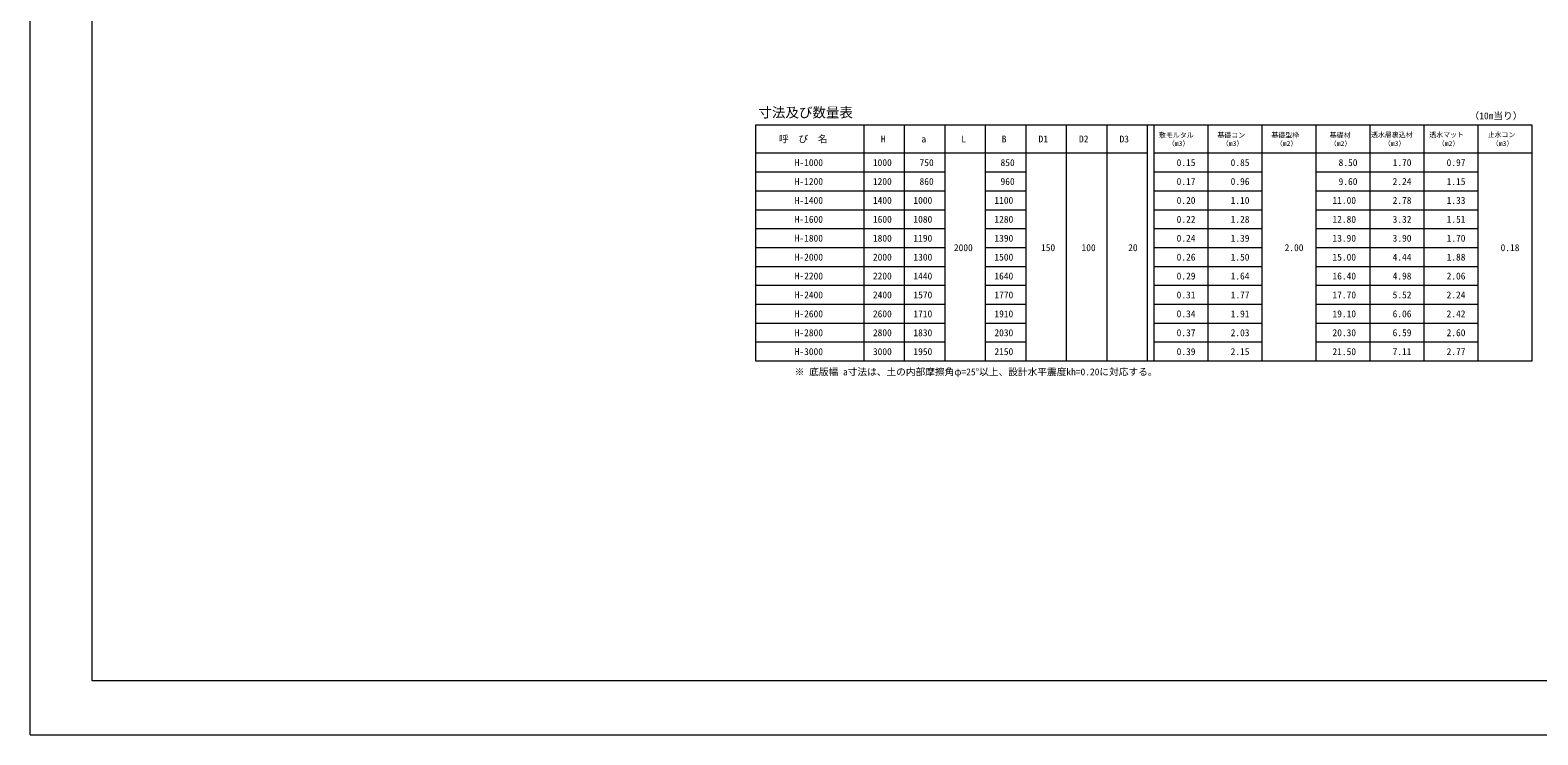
# Model space of a CAD drawing. Units: millimetres, scale not verified. Extents: x -6183 to 77917, y 29607 to 89007.
# Drawn here: x -6183 to 49664, y 29607 to 55703 of the extents above; entities that cross this region are included whole.
import ezdxf
from ezdxf.enums import TextEntityAlignment as Align

# ---------------------------------------------------------------- set-up
doc = ezdxf.new("R2010")
doc.units = ezdxf.units.MM
doc.header["$LTSCALE"] = 200
doc.layers.add('D-MTR', color=1, linetype='Continuous')
doc.layers.add('D-MTR-TXT', color=1, linetype='Continuous')
for name, color, linetype, lineweight in [('D-MTR-FRAM', 7, 'Continuous', 18), ('D-TTL(外枠）', 2, 'Continuous', 18), ('DEFPOINTS_3', 7, 'Continuous', 18)]:
    doc.layers.add(name, color=color, linetype=linetype, lineweight=lineweight)
doc.styles.add('ＭＳ ゴシック', font='')
doc.styles.get('ＭＳ ゴシック').set_extended_font_data('MS Gothic')

msp = doc.modelspace()

# ---------------------------------------------------------------- linework, layer by layer
at = {"layer": 'D-MTR-FRAM'}
for p, q in [((20693.9, 52192.9), (49443.9, 52192.9)), ((20693.9, 43442.9), (20693.9, 52192.9)), ((24693.9, 52192.9), (24693.9, 43442.9)), ((26193.9, 52192.9), (26193.9, 43442.9)), ((27693.9, 52192.9), (27693.9, 43442.9)), ((29193.9, 52192.9), (29193.9, 43442.9)), ((30693.9, 52192.9), (30693.9, 43442.9)), ((32193.9, 52192.9), (32193.9, 43442.9)), ((33693.9, 52192.9), (33693.9, 43442.9)), ((35193.9, 52192.9), (35193.9, 43442.9)), ((35443.9, 52192.9), (35443.9, 43442.9)), ((37443.9, 52192.9), (37443.9, 43442.9)), ((39443.9, 52192.9), (39443.9, 43442.9)), ((41443.9, 52192.9), (41443.9, 43442.9)), ((43443.9, 52192.9), (43443.9, 43442.9)), ((45443.9, 52192.9), (45443.9, 43442.9)), ((47443.9, 52192.9), (47443.9, 43442.9)), ((49443.9, 52192.9), (49443.9, 43442.9)), ((35193.9, 51142.9), (20693.9, 51142.9)), ((49443.9, 51142.9), (35443.9, 51142.9)), ((27693.9, 50442.9), (20693.9, 50442.9)), ((30693.9, 50442.9), (29193.9, 50442.9)), ((39443.9, 50442.9), (35443.9, 50442.9)), ((43443.9, 50442.9), (41443.9, 50442.9)), ((47443.9, 50442.9), (43443.9, 50442.9)), ((27693.9, 49742.9), (20693.9, 49742.9)), ((30693.9, 49742.9), (29193.9, 49742.9)), ((39443.9, 49742.9), (35443.9, 49742.9)), ((43443.9, 49742.9), (41443.9, 49742.9)), ((47443.9, 49742.9), (43443.9, 49742.9)), ((27693.9, 49042.9), (20693.9, 49042.9)), ((30693.9, 49042.9), (29193.9, 49042.9)), ((39443.9, 49042.9), (35443.9, 49042.9)), ((43443.9, 49042.9), (41443.9, 49042.9)), ((47443.9, 49042.9), (43443.9, 49042.9)), ((27693.9, 48342.9), (20693.9, 48342.9)), ((30693.9, 48342.9), (29193.9, 48342.9)), ((39443.9, 48342.9), (35443.9, 48342.9)), ((43443.9, 48342.9), (41443.9, 48342.9)), ((47443.9, 48342.9), (43443.9, 48342.9)), ((27693.9, 47642.9), (20693.9, 47642.9)), ((30693.9, 47642.9), (29193.9, 47642.9)), ((39443.9, 47642.9), (35443.9, 47642.9)), ((47443.9, 47642.9), (41443.9, 47642.9)), ((27693.9, 46942.9), (20693.9, 46942.9)), ((30693.9, 46942.9), (29193.9, 46942.9)), ((39443.9, 46942.9), (35443.9, 46942.9)), ((43443.9, 46942.9), (41443.9, 46942.9)), ((47443.9, 46942.9), (43443.9, 46942.9)), ((27693.9, 46242.9), (20693.9, 46242.9)), ((30693.9, 46242.9), (29193.9, 46242.9)), ((39443.9, 46242.9), (35443.9, 46242.9)), ((43443.9, 46242.9), (41443.9, 46242.9)), ((47443.9, 46242.9), (43443.9, 46242.9)), ((27693.9, 45542.9), (20693.9, 45542.9)), ((30693.9, 45542.9), (29193.9, 45542.9)), ((39443.9, 45542.9), (35443.9, 45542.9)), ((43443.9, 45542.9), (41443.9, 45542.9)), ((47443.9, 45542.9), (43443.9, 45542.9)), ((27693.9, 44842.9), (20693.9, 44842.9)), ((30693.9, 44842.9), (29193.9, 44842.9)), ((39443.9, 44842.9), (35443.9, 44842.9)), ((43443.9, 44842.9), (41443.9, 44842.9)), ((47443.9, 44842.9), (43443.9, 44842.9)), ((27693.9, 44142.9), (20693.9, 44142.9)), ((30693.9, 44142.9), (29193.9, 44142.9)), ((39443.9, 44142.9), (35443.9, 44142.9)), ((43443.9, 44142.9), (41443.9, 44142.9)), ((47443.9, 44142.9), (43443.9, 44142.9)), ((49443.9, 43442.9), (20693.9, 43442.9))]:
    msp.add_line(p, q, dxfattribs=at)
at = {"layer": 'D-TTL(外枠）'}
for p, q in [((-3883.1, 31607.4), (-3883.1, 87007.4)), ((75616.9, 31607.4), (-3883.1, 31607.4))]:
    msp.add_line(p, q, dxfattribs=at)
at = {"layer": 'DEFPOINTS_3'}
for q in [(-6183.1, 89007.4), (77916.9, 29607.4)]:
    msp.add_line((-6183.1, 29607.4), q, dxfattribs=at)

# ---------------------------------------------------------------- texts
at = {"layer": 'D-MTR', "style": 'ＭＳ ゴシック'}
msp.add_text('寸法及び数量表', height=366.6, dxfattribs=at).set_placement((20792.3, 52360.4), align=Align.BOTTOM_LEFT)
at = {"layer": 'D-MTR-TXT', "style": 'ＭＳ ゴシック'}
for s, height, p in [('（10m当り）', 256.6, (47133.8, 52323.7)), ('透水層裏込材', 183.3, (43483.9, 51682.9)), ('透水マット', 183.3, (45643.9, 51682.9)), ('止水コン', 183.3, (47803.9, 51682.9)), ('呼\u3000び\u3000名', 256.6, (21556.8, 51467.9)), ('H', 256.6, (25330.2, 51467.9)), ('a', 256.6, (26830.2, 51467.9)), ('L', 256.6, (28306.4, 51467.9)), ('B', 256.6, (29806.4, 51467.9)), ('D1', 256.6, (31168.9, 51467.9)), ('D2', 256.6, (32668.9, 51467.9)), ('D3', 256.6, (34168.9, 51467.9)), ('敷モルタル', 183.3, (35631.7, 51667.9)), ('（m3）', 183.3, (35956.6, 51360.1)), ('基礎コン', 183.3, (37794.1, 51667.9)), ('（m3）', 183.3, (37956.6, 51360.1)), ('基礎型枠', 183.3, (39794.1, 51667.9)), ('（m2）', 183.3, (39956.6, 51360.1)), ('基礎材', 183.3, (41956.6, 51667.9)), ('（m2）', 183.3, (41956.6, 51360.1)), ('（m3）', 183.3, (43956.6, 51360.1)), ('（m2）', 183.3, (45956.6, 51360.1)), ('（m3）', 183.3, (47956.6, 51360.1)), ('H-1000', 256.6, (22137.5, 50592.9)), ('1000', 256.6, (25034.2, 50592.9)), ('750', 256.6, (26761.6, 50592.9)), ('850', 256.6, (29761.6, 50592.9)), ('0.15', 256.6, (36284.2, 50592.9)), ('0.85', 256.6, (38284.2, 50592.9)), ('8.50', 256.6, (42284.2, 50592.9)), ('1.70', 256.6, (44284.2, 50592.9)), ('0.97', 256.6, (46284.2, 50592.9)), ('H-1200', 256.6, (22137.5, 49892.9)), ('1200', 256.6, (25034.2, 49892.9)), ('860', 256.6, (26761.6, 49892.9)), ('960', 256.6, (29761.6, 49892.9)), ('0.17', 256.6, (36284.2, 49892.9)), ('0.96', 256.6, (38284.2, 49892.9)), ('9.60', 256.6, (42284.2, 49892.9)), ('2.24', 256.6, (44284.2, 49892.9)), ('1.15', 256.6, (46284.2, 49892.9)), ('H-1400', 256.6, (22137.5, 49192.9)), ('1400', 256.6, (25034.2, 49192.9)), ('1000', 256.6, (26534.2, 49192.9)), ('1100', 256.6, (29534.2, 49192.9)), ('0.20', 256.6, (36284.2, 49192.9)), ('1.10', 256.6, (38284.2, 49192.9)), ('11.00', 256.6, (42056.8, 49192.9)), ('2.78', 256.6, (44284.2, 49192.9)), ('1.33', 256.6, (46284.2, 49192.9)), ('H-1600', 256.6, (22137.5, 48492.9)), ('1600', 256.6, (25034.2, 48492.9)), ('1080', 256.6, (26534.2, 48492.9)), ('1280', 256.6, (29534.2, 48492.9)), ('0.22', 256.6, (36284.2, 48492.9)), ('1.28', 256.6, (38284.2, 48492.9)), ('12.80', 256.6, (42056.8, 48492.9)), ('3.32', 256.6, (44284.2, 48492.9)), ('1.51', 256.6, (46284.2, 48492.9)), ('H-1800', 256.6, (22137.5, 47792.9)), ('1800', 256.6, (25034.2, 47792.9)), ('1190', 256.6, (26534.2, 47792.9)), ('1390', 256.6, (29534.2, 47792.9)), ('0.24', 256.6, (36284.2, 47792.9)), ('1.39', 256.6, (38284.2, 47792.9)), ('13.90', 256.6, (42056.8, 47792.9)), ('3.90', 256.6, (44284.2, 47792.9)), ('1.70', 256.6, (46284.2, 47792.9)), ('2000', 256.6, (28034.2, 47442.9)), ('150', 256.6, (31261.6, 47442.9)), ('100', 256.6, (32761.6, 47442.9)), ('20', 256.6, (34489, 47442.9)), ('2.00', 256.6, (40284.2, 47442.9)), ('0.18', 256.6, (48284.2, 47442.9)), ('H-2000', 256.6, (22137.5, 47092.9)), ('2000', 256.6, (25034.2, 47092.9)), ('1300', 256.6, (26534.2, 47092.9)), ('1500', 256.6, (29534.2, 47092.9)), ('0.26', 256.6, (36284.2, 47092.9)), ('1.50', 256.6, (38284.2, 47092.9)), ('15.00', 256.6, (42056.8, 47092.9)), ('4.44', 256.6, (44284.2, 47092.9)), ('1.88', 256.6, (46284.2, 47092.9)), ('H-2200', 256.6, (22137.5, 46392.9)), ('2200', 256.6, (25034.2, 46392.9)), ('1440', 256.6, (26534.2, 46392.9)), ('1640', 256.6, (29534.2, 46392.9)), ('0.29', 256.6, (36284.2, 46392.9)), ('1.64', 256.6, (38284.2, 46392.9)), ('16.40', 256.6, (42056.8, 46392.9)), ('4.98', 256.6, (44284.2, 46392.9)), ('2.06', 256.6, (46284.2, 46392.9)), ('H-2400', 256.6, (22137.5, 45692.9)), ('2400', 256.6, (25034.2, 45692.9)), ('1570', 256.6, (26534.2, 45692.9)), ('1770', 256.6, (29534.2, 45692.9)), ('0.31', 256.6, (36284.2, 45692.9)), ('1.77', 256.6, (38284.2, 45692.9)), ('17.70', 256.6, (42056.8, 45692.9)), ('5.52', 256.6, (44284.2, 45692.9)), ('2.24', 256.6, (46284.2, 45692.9)), ('H-2600', 256.6, (22137.5, 44992.9)), ('2600', 256.6, (25034.2, 44992.9)), ('1710', 256.6, (26534.2, 44992.9)), ('1910', 256.6, (29534.2, 44992.9)), ('0.34', 256.6, (36284.2, 44992.9)), ('1.91', 256.6, (38284.2, 44992.9)), ('19.10', 256.6, (42056.8, 44992.9)), ('6.06', 256.6, (44284.2, 44992.9)), ('2.42', 256.6, (46284.2, 44992.9)), ('H-2800', 256.6, (22137.5, 44292.9)), ('2800', 256.6, (25034.2, 44292.9)), ('1830', 256.6, (26534.2, 44292.9)), ('2030', 256.6, (29534.2, 44292.9)), ('0.37', 256.6, (36284.2, 44292.9)), ('2.03', 256.6, (38284.2, 44292.9)), ('20.30', 256.6, (42056.8, 44292.9)), ('6.59', 256.6, (44284.2, 44292.9)), ('2.60', 256.6, (46284.2, 44292.9)), ('H-3000', 256.6, (22137.5, 43592.9)), ('3000', 256.6, (25034.2, 43592.9)), ('1950', 256.6, (26534.2, 43592.9)), ('2150', 256.6, (29534.2, 43592.9)), ('0.39', 256.6, (36284.2, 43592.9)), ('2.15', 256.6, (38284.2, 43592.9)), ('21.50', 256.6, (42056.8, 43592.9)), ('7.11', 256.6, (44284.2, 43592.9)), ('2.77', 256.6, (46284.2, 43592.9)), ('※ 底版幅 a寸法は、土の内部摩擦角φ=25°以上、設計水平震度kh=0.20に対応する。', 256.6, (22137.5, 42842.9))]:
    msp.add_text(s, height=height, dxfattribs=at).set_placement(p, align=Align.BOTTOM_LEFT)

doc.saveas('drawing.dxf')
